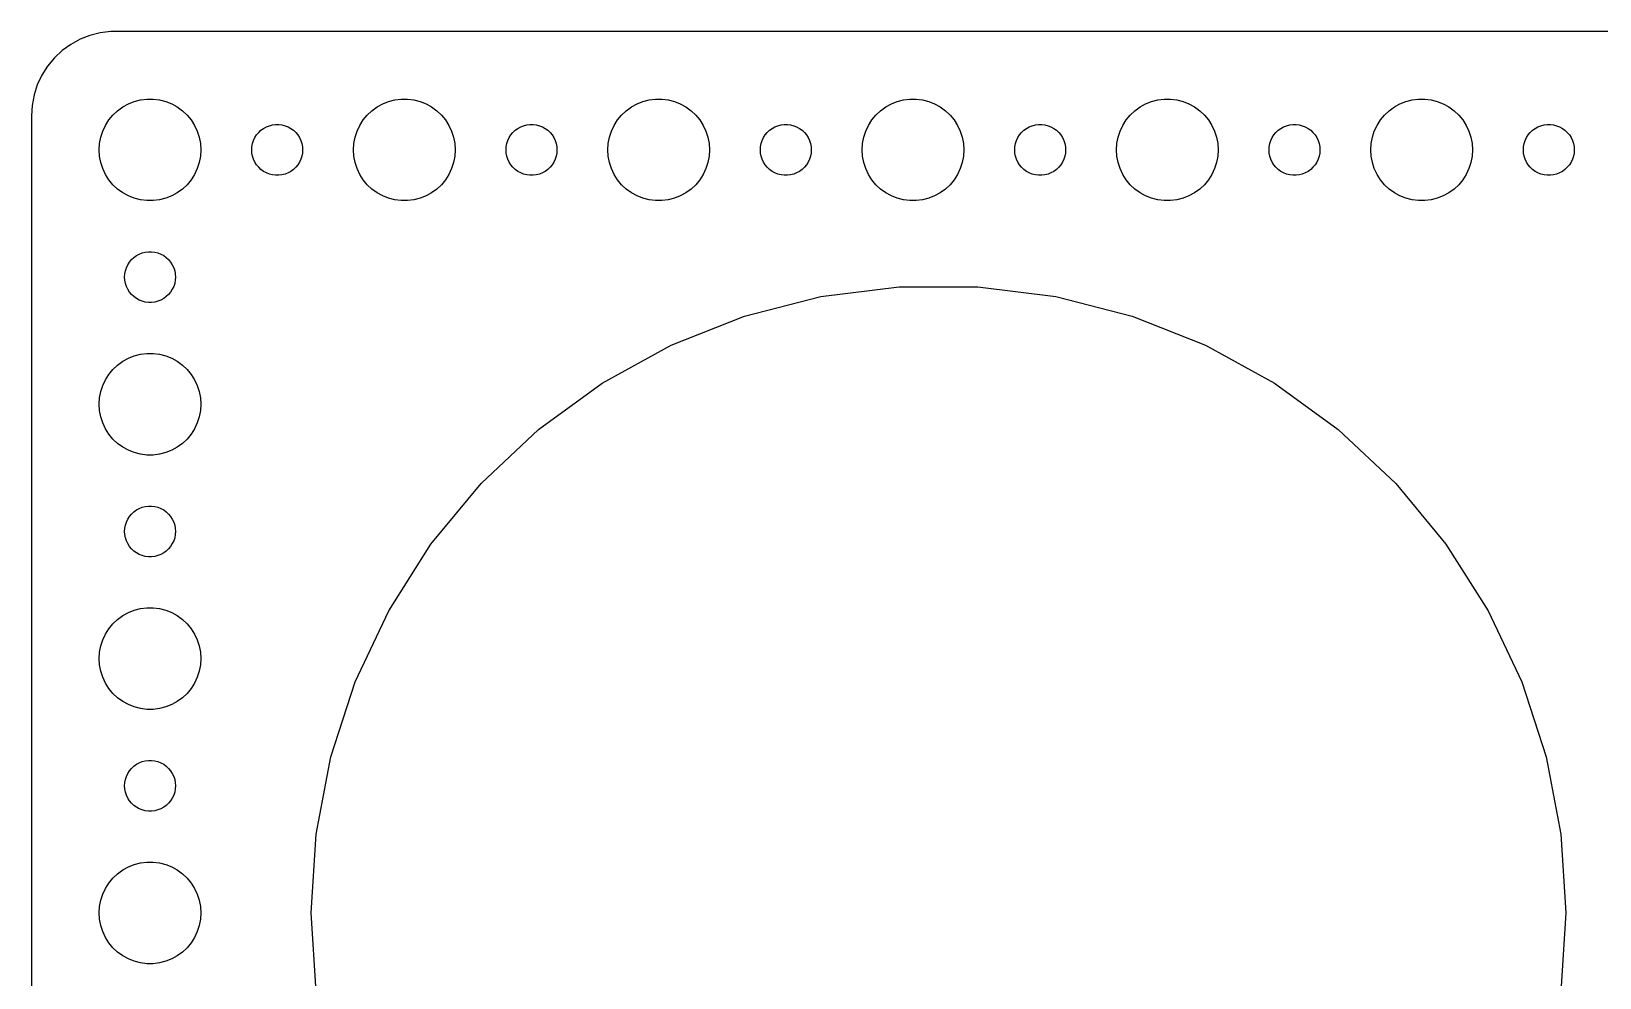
# Model space of a CAD drawing. Header units: metres. Extents: x -172 to 172, y -52 to 52.
# Drawn here: x -172 to -79.5, y -3.8 to 52 of the extents above; entities that cross this region are included whole.
import ezdxf

# ---------------------------------------------------------------- set-up
doc = ezdxf.new("R2010")
doc.units = ezdxf.units.M

msp = doc.modelspace()

# ---------------------------------------------------------------- linework, layer by layer
for p, q in [((-167.937, 51.9114), (-168.545, 51.7553)), ((-167.314, 51.9901), (-167.937, 51.9114)), ((167.314, 51.9901), (-167.314, 51.9901)), ((-169.679, 51.2216), (-170.187, 50.8526)), ((-169.129, 51.5241), (-169.679, 51.2216)), ((-168.545, 51.7553), (-169.129, 51.5241)), ((-170.645, 50.4227), (-171.045, 49.9389)), ((-170.187, 50.8526), (-170.645, 50.4227)), ((-171.382, 49.4088), (-171.649, 48.8406)), ((-171.045, 49.9389), (-171.382, 49.4088)), ((-171.843, 48.2434), (-171.961, 47.6267)), ((-171.649, 48.8406), (-171.843, 48.2434)), ((-171.961, 47.6267), (-172, 47)), ((-167.187, 47.0536), (-166.912, 47.3115)), ((-166.912, 47.3115), (-166.607, 47.533)), ((-166.607, 47.533), (-166.277, 47.7145)), ((-166.277, 47.7145), (-165.927, 47.8532)), ((-165.927, 47.8532), (-165.562, 47.9469)), ((-165.562, 47.9469), (-165.188, 47.9941)), ((-165.188, 47.9941), (-164.812, 47.9941)), ((-164.812, 47.9941), (-164.438, 47.9469)), ((-164.438, 47.9469), (-164.073, 47.8532)), ((-164.073, 47.8532), (-163.723, 47.7145)), ((-163.723, 47.7145), (-163.393, 47.533)), ((-163.393, 47.533), (-163.088, 47.3115)), ((-163.088, 47.3115), (-162.813, 47.0536)), ((-152.187, 47.0536), (-151.912, 47.3115)), ((-151.912, 47.3115), (-151.607, 47.533)), ((-151.607, 47.533), (-151.277, 47.7145)), ((-151.277, 47.7145), (-150.927, 47.8532)), ((-150.927, 47.8532), (-150.562, 47.9469)), ((-150.562, 47.9469), (-150.188, 47.9941)), ((-150.188, 47.9941), (-149.812, 47.9941)), ((-149.812, 47.9941), (-149.438, 47.9469)), ((-149.438, 47.9469), (-149.073, 47.8532)), ((-149.073, 47.8532), (-148.723, 47.7145)), ((-148.723, 47.7145), (-148.393, 47.533)), ((-148.393, 47.533), (-148.088, 47.3115)), ((-148.088, 47.3115), (-147.813, 47.0536)), ((-137.187, 47.0536), (-136.912, 47.3115)), ((-136.912, 47.3115), (-136.607, 47.533)), ((-136.607, 47.533), (-136.277, 47.7145)), ((-136.277, 47.7145), (-135.927, 47.8532)), ((-135.927, 47.8532), (-135.562, 47.9469)), ((-135.562, 47.9469), (-135.188, 47.9941)), ((-135.188, 47.9941), (-134.812, 47.9941)), ((-134.812, 47.9941), (-134.438, 47.9469)), ((-134.438, 47.9469), (-134.073, 47.8532)), ((-134.073, 47.8532), (-133.723, 47.7145)), ((-133.723, 47.7145), (-133.393, 47.533)), ((-133.393, 47.533), (-133.088, 47.3115)), ((-133.088, 47.3115), (-132.813, 47.0536)), ((-122.187, 47.0536), (-121.912, 47.3115)), ((-121.912, 47.3115), (-121.607, 47.533)), ((-121.607, 47.533), (-121.277, 47.7145)), ((-121.277, 47.7145), (-120.927, 47.8532)), ((-120.927, 47.8532), (-120.562, 47.9469)), ((-120.562, 47.9469), (-120.188, 47.9941)), ((-120.188, 47.9941), (-119.812, 47.9941)), ((-119.812, 47.9941), (-119.438, 47.9469)), ((-119.438, 47.9469), (-119.073, 47.8532)), ((-119.073, 47.8532), (-118.723, 47.7145)), ((-118.723, 47.7145), (-118.393, 47.533)), ((-118.393, 47.533), (-118.088, 47.3115)), ((-118.088, 47.3115), (-117.813, 47.0536)), ((-107.187, 47.0536), (-106.912, 47.3115)), ((-106.912, 47.3115), (-106.607, 47.533)), ((-106.607, 47.533), (-106.277, 47.7145)), ((-106.277, 47.7145), (-105.927, 47.8532)), ((-105.927, 47.8532), (-105.562, 47.9469)), ((-105.562, 47.9469), (-105.188, 47.9941)), ((-105.188, 47.9941), (-104.812, 47.9941)), ((-104.812, 47.9941), (-104.438, 47.9469)), ((-104.438, 47.9469), (-104.073, 47.8532)), ((-104.073, 47.8532), (-103.723, 47.7145)), ((-103.723, 47.7145), (-103.393, 47.533)), ((-103.393, 47.533), (-103.088, 47.3115)), ((-103.088, 47.3115), (-102.813, 47.0536)), ((-92.1869, 47.0536), (-91.9123, 47.3115)), ((-91.9123, 47.3115), (-91.6075, 47.533)), ((-91.6075, 47.533), (-91.2773, 47.7145)), ((-91.2773, 47.7145), (-90.927, 47.8532)), ((-90.927, 47.8532), (-90.5621, 47.9469)), ((-90.5621, 47.9469), (-90.1884, 47.9941)), ((-90.1884, 47.9941), (-89.8116, 47.9941)), ((-89.8116, 47.9941), (-89.4379, 47.9469)), ((-89.4379, 47.9469), (-89.073, 47.8532)), ((-89.073, 47.8532), (-88.7227, 47.7145)), ((-88.7227, 47.7145), (-88.3925, 47.533)), ((-88.3925, 47.533), (-88.0877, 47.3115)), ((-88.0877, 47.3115), (-87.8131, 47.0536)), ((-172, 47), (-172, -47)), ((-167.789, 46.1044), (-167.629, 46.4453)), ((-167.629, 46.4453), (-167.427, 46.7634)), ((-167.427, 46.7634), (-167.187, 47.0536)), ((-162.813, 47.0536), (-162.573, 46.7634)), ((-162.573, 46.7634), (-162.371, 46.4453)), ((-162.371, 46.4453), (-162.211, 46.1044)), ((-158.456, 46.1558), (-158.304, 46.2665)), ((-158.304, 46.2665), (-158.139, 46.3572)), ((-158.139, 46.3572), (-157.964, 46.4266)), ((-157.964, 46.4266), (-157.781, 46.4734)), ((-157.781, 46.4734), (-157.594, 46.497)), ((-157.594, 46.497), (-157.406, 46.497)), ((-157.406, 46.497), (-157.219, 46.4734)), ((-157.219, 46.4734), (-157.036, 46.4266)), ((-157.036, 46.4266), (-156.861, 46.3572)), ((-156.861, 46.3572), (-156.696, 46.2665)), ((-156.696, 46.2665), (-156.544, 46.1558)), ((-152.789, 46.1044), (-152.629, 46.4453)), ((-152.629, 46.4453), (-152.427, 46.7634)), ((-152.427, 46.7634), (-152.187, 47.0536)), ((-147.813, 47.0536), (-147.573, 46.7634)), ((-147.573, 46.7634), (-147.371, 46.4453)), ((-147.371, 46.4453), (-147.211, 46.1044)), ((-143.456, 46.1558), (-143.304, 46.2665)), ((-143.304, 46.2665), (-143.139, 46.3572)), ((-143.139, 46.3572), (-142.964, 46.4266)), ((-142.964, 46.4266), (-142.781, 46.4734)), ((-142.781, 46.4734), (-142.594, 46.497)), ((-142.594, 46.497), (-142.406, 46.497)), ((-142.406, 46.497), (-142.219, 46.4734)), ((-142.219, 46.4734), (-142.036, 46.4266)), ((-142.036, 46.4266), (-141.861, 46.3572)), ((-141.861, 46.3572), (-141.696, 46.2665)), ((-141.696, 46.2665), (-141.544, 46.1558)), ((-137.789, 46.1044), (-137.629, 46.4453)), ((-137.629, 46.4453), (-137.427, 46.7634)), ((-137.427, 46.7634), (-137.187, 47.0536)), ((-132.813, 47.0536), (-132.573, 46.7634)), ((-132.573, 46.7634), (-132.371, 46.4453)), ((-132.371, 46.4453), (-132.211, 46.1044)), ((-128.456, 46.1558), (-128.304, 46.2665)), ((-128.304, 46.2665), (-128.139, 46.3572)), ((-128.139, 46.3572), (-127.964, 46.4266)), ((-127.964, 46.4266), (-127.781, 46.4734)), ((-127.781, 46.4734), (-127.594, 46.497)), ((-127.594, 46.497), (-127.406, 46.497)), ((-127.406, 46.497), (-127.219, 46.4734)), ((-127.219, 46.4734), (-127.036, 46.4266)), ((-127.036, 46.4266), (-126.861, 46.3572)), ((-126.861, 46.3572), (-126.696, 46.2665)), ((-126.696, 46.2665), (-126.544, 46.1558)), ((-122.789, 46.1044), (-122.629, 46.4453)), ((-122.629, 46.4453), (-122.427, 46.7634)), ((-122.427, 46.7634), (-122.187, 47.0536)), ((-117.813, 47.0536), (-117.573, 46.7634)), ((-117.573, 46.7634), (-117.371, 46.4453)), ((-117.371, 46.4453), (-117.211, 46.1044)), ((-113.456, 46.1558), (-113.304, 46.2665)), ((-113.304, 46.2665), (-113.139, 46.3572)), ((-113.139, 46.3572), (-112.964, 46.4266)), ((-112.964, 46.4266), (-112.781, 46.4734)), ((-112.781, 46.4734), (-112.594, 46.497)), ((-112.594, 46.497), (-112.406, 46.497)), ((-112.406, 46.497), (-112.219, 46.4734)), ((-112.219, 46.4734), (-112.036, 46.4266)), ((-112.036, 46.4266), (-111.861, 46.3572)), ((-111.861, 46.3572), (-111.696, 46.2665)), ((-111.696, 46.2665), (-111.544, 46.1558)), ((-107.789, 46.1044), (-107.629, 46.4453)), ((-107.629, 46.4453), (-107.427, 46.7634)), ((-107.427, 46.7634), (-107.187, 47.0536)), ((-102.813, 47.0536), (-102.573, 46.7634)), ((-102.573, 46.7634), (-102.371, 46.4453)), ((-102.371, 46.4453), (-102.211, 46.1044)), ((-98.4561, 46.1558), (-98.3037, 46.2665)), ((-98.3037, 46.2665), (-98.1387, 46.3572)), ((-98.1387, 46.3572), (-97.9635, 46.4266)), ((-97.9635, 46.4266), (-97.7811, 46.4734)), ((-97.7811, 46.4734), (-97.5942, 46.497)), ((-97.5942, 46.497), (-97.4058, 46.497)), ((-97.4058, 46.497), (-97.2189, 46.4734)), ((-97.2189, 46.4734), (-97.0365, 46.4266)), ((-97.0365, 46.4266), (-96.8613, 46.3572)), ((-96.8613, 46.3572), (-96.6963, 46.2665)), ((-96.6963, 46.2665), (-96.5439, 46.1558)), ((-92.7893, 46.1044), (-92.6289, 46.4453)), ((-92.6289, 46.4453), (-92.427, 46.7634)), ((-92.427, 46.7634), (-92.1869, 47.0536)), ((-87.8131, 47.0536), (-87.573, 46.7634)), ((-87.573, 46.7634), (-87.3711, 46.4453)), ((-87.3711, 46.4453), (-87.2107, 46.1044)), ((-83.4561, 46.1558), (-83.3037, 46.2665)), ((-83.3037, 46.2665), (-83.1387, 46.3572)), ((-83.1387, 46.3572), (-82.9635, 46.4266)), ((-82.9635, 46.4266), (-82.7811, 46.4734)), ((-82.7811, 46.4734), (-82.5942, 46.497)), ((-82.5942, 46.497), (-82.4058, 46.497)), ((-82.4058, 46.497), (-82.2189, 46.4734)), ((-82.2189, 46.4734), (-82.0365, 46.4266)), ((-82.0365, 46.4266), (-81.8613, 46.3572)), ((-81.8613, 46.3572), (-81.6963, 46.2665)), ((-81.6963, 46.2665), (-81.5439, 46.1558)), ((-168, 45), (-167.976, 45.376)), ((-167.976, 45.376), (-167.906, 45.7461)), ((-167.906, 45.7461), (-167.789, 46.1044)), ((-162.211, 46.1044), (-162.094, 45.7461)), ((-162.094, 45.7461), (-162.024, 45.376)), ((-162.024, 45.376), (-162, 45)), ((-158.988, 45.188), (-158.953, 45.373)), ((-158.953, 45.373), (-158.895, 45.5522)), ((-158.895, 45.5522), (-158.814, 45.7226)), ((-158.814, 45.7226), (-158.714, 45.8817)), ((-158.714, 45.8817), (-158.593, 46.0268)), ((-158.593, 46.0268), (-158.456, 46.1558)), ((-156.544, 46.1558), (-156.407, 46.0268)), ((-156.407, 46.0268), (-156.286, 45.8817)), ((-156.286, 45.8817), (-156.186, 45.7226)), ((-156.186, 45.7226), (-156.105, 45.5522)), ((-156.105, 45.5522), (-156.047, 45.373)), ((-156.047, 45.373), (-156.012, 45.188)), ((-153, 45), (-152.976, 45.376)), ((-152.976, 45.376), (-152.906, 45.7461)), ((-152.906, 45.7461), (-152.789, 46.1044)), ((-147.211, 46.1044), (-147.094, 45.7461)), ((-147.094, 45.7461), (-147.024, 45.376)), ((-147.024, 45.376), (-147, 45)), ((-143.988, 45.188), (-143.953, 45.373)), ((-143.953, 45.373), (-143.895, 45.5522)), ((-143.895, 45.5522), (-143.814, 45.7226)), ((-143.814, 45.7226), (-143.714, 45.8817)), ((-143.714, 45.8817), (-143.593, 46.0268)), ((-143.593, 46.0268), (-143.456, 46.1558)), ((-141.544, 46.1558), (-141.407, 46.0268)), ((-141.407, 46.0268), (-141.286, 45.8817)), ((-141.286, 45.8817), (-141.186, 45.7226)), ((-141.186, 45.7226), (-141.105, 45.5522)), ((-141.105, 45.5522), (-141.047, 45.373)), ((-141.047, 45.373), (-141.012, 45.188)), ((-138, 45), (-137.976, 45.376)), ((-137.976, 45.376), (-137.906, 45.7461)), ((-137.906, 45.7461), (-137.789, 46.1044)), ((-132.211, 46.1044), (-132.094, 45.7461)), ((-132.094, 45.7461), (-132.024, 45.376)), ((-132.024, 45.376), (-132, 45)), ((-128.988, 45.188), (-128.953, 45.373)), ((-128.953, 45.373), (-128.895, 45.5522)), ((-128.895, 45.5522), (-128.814, 45.7226)), ((-128.814, 45.7226), (-128.714, 45.8817)), ((-128.714, 45.8817), (-128.593, 46.0268)), ((-128.593, 46.0268), (-128.456, 46.1558)), ((-126.544, 46.1558), (-126.407, 46.0268)), ((-126.407, 46.0268), (-126.286, 45.8817)), ((-126.286, 45.8817), (-126.186, 45.7226)), ((-126.186, 45.7226), (-126.105, 45.5522)), ((-126.105, 45.5522), (-126.047, 45.373)), ((-126.047, 45.373), (-126.012, 45.188)), ((-123, 45), (-122.976, 45.376)), ((-122.976, 45.376), (-122.906, 45.7461)), ((-122.906, 45.7461), (-122.789, 46.1044)), ((-117.211, 46.1044), (-117.094, 45.7461)), ((-117.094, 45.7461), (-117.024, 45.376)), ((-117.024, 45.376), (-117, 45)), ((-113.988, 45.188), (-113.953, 45.373)), ((-113.953, 45.373), (-113.895, 45.5522)), ((-113.895, 45.5522), (-113.814, 45.7226)), ((-113.814, 45.7226), (-113.714, 45.8817)), ((-113.714, 45.8817), (-113.593, 46.0268)), ((-113.593, 46.0268), (-113.456, 46.1558)), ((-111.544, 46.1558), (-111.407, 46.0268)), ((-111.407, 46.0268), (-111.286, 45.8817)), ((-111.286, 45.8817), (-111.186, 45.7226)), ((-111.186, 45.7226), (-111.105, 45.5522)), ((-111.105, 45.5522), (-111.047, 45.373)), ((-111.047, 45.373), (-111.012, 45.188)), ((-108, 45), (-107.976, 45.376)), ((-107.976, 45.376), (-107.906, 45.7461)), ((-107.906, 45.7461), (-107.789, 46.1044)), ((-102.211, 46.1044), (-102.094, 45.7461)), ((-102.094, 45.7461), (-102.024, 45.376)), ((-102.024, 45.376), (-102, 45)), ((-98.9882, 45.188), (-98.9529, 45.373)), ((-98.9529, 45.373), (-98.8947, 45.5522)), ((-98.8947, 45.5522), (-98.8145, 45.7226)), ((-98.8145, 45.7226), (-98.7135, 45.8817)), ((-98.7135, 45.8817), (-98.5934, 46.0268)), ((-98.5934, 46.0268), (-98.4561, 46.1558)), ((-96.5439, 46.1558), (-96.4065, 46.0268)), ((-96.4065, 46.0268), (-96.2865, 45.8817)), ((-96.2865, 45.8817), (-96.1855, 45.7226)), ((-96.1855, 45.7226), (-96.1053, 45.5522)), ((-96.1053, 45.5522), (-96.0471, 45.373)), ((-96.0471, 45.373), (-96.0118, 45.188)), ((-93, 45), (-92.9763, 45.376)), ((-92.9763, 45.376), (-92.9057, 45.7461)), ((-92.9057, 45.7461), (-92.7893, 46.1044)), ((-87.2107, 46.1044), (-87.0943, 45.7461)), ((-87.0943, 45.7461), (-87.0237, 45.376)), ((-87.0237, 45.376), (-87, 45)), ((-83.9882, 45.188), (-83.9529, 45.373)), ((-83.9529, 45.373), (-83.8947, 45.5522)), ((-83.8947, 45.5522), (-83.8145, 45.7226)), ((-83.8145, 45.7226), (-83.7135, 45.8817)), ((-83.7135, 45.8817), (-83.5934, 46.0268)), ((-83.5934, 46.0268), (-83.4561, 46.1558)), ((-81.5439, 46.1558), (-81.4065, 46.0268)), ((-81.4065, 46.0268), (-81.2865, 45.8817)), ((-81.2865, 45.8817), (-81.1855, 45.7226)), ((-81.1855, 45.7226), (-81.1053, 45.5522)), ((-81.1053, 45.5522), (-81.0471, 45.373)), ((-81.0471, 45.373), (-81.0118, 45.188)), ((-167.976, 44.624), (-168, 45)), ((-167.906, 44.2539), (-167.976, 44.624)), ((-162.024, 44.624), (-162.094, 44.2539)), ((-162, 45), (-162.024, 44.624)), ((-159, 45), (-158.988, 45.188)), ((-158.988, 44.812), (-159, 45)), ((-158.953, 44.627), (-158.988, 44.812)), ((-158.895, 44.4478), (-158.953, 44.627)), ((-158.814, 44.2774), (-158.895, 44.4478)), ((-156.105, 44.4478), (-156.186, 44.2774)), ((-156.047, 44.627), (-156.105, 44.4478)), ((-156.012, 44.812), (-156.047, 44.627)), ((-156.012, 45.188), (-156, 45)), ((-156, 45), (-156.012, 44.812)), ((-152.976, 44.624), (-153, 45)), ((-152.906, 44.2539), (-152.976, 44.624)), ((-147.024, 44.624), (-147.094, 44.2539)), ((-147, 45), (-147.024, 44.624)), ((-144, 45), (-143.988, 45.188)), ((-143.988, 44.812), (-144, 45)), ((-143.953, 44.627), (-143.988, 44.812)), ((-143.895, 44.4478), (-143.953, 44.627)), ((-143.814, 44.2774), (-143.895, 44.4478)), ((-141.105, 44.4478), (-141.186, 44.2774)), ((-141.047, 44.627), (-141.105, 44.4478)), ((-141.012, 44.812), (-141.047, 44.627)), ((-141.012, 45.188), (-141, 45)), ((-141, 45), (-141.012, 44.812)), ((-137.976, 44.624), (-138, 45)), ((-137.906, 44.2539), (-137.976, 44.624)), ((-132.024, 44.624), (-132.094, 44.2539)), ((-132, 45), (-132.024, 44.624)), ((-129, 45), (-128.988, 45.188)), ((-128.988, 44.812), (-129, 45)), ((-128.953, 44.627), (-128.988, 44.812)), ((-128.895, 44.4478), (-128.953, 44.627)), ((-128.814, 44.2774), (-128.895, 44.4478)), ((-126.105, 44.4478), (-126.186, 44.2774)), ((-126.047, 44.627), (-126.105, 44.4478)), ((-126.012, 44.812), (-126.047, 44.627)), ((-126.012, 45.188), (-126, 45)), ((-126, 45), (-126.012, 44.812)), ((-122.976, 44.624), (-123, 45)), ((-122.906, 44.2539), (-122.976, 44.624)), ((-117.024, 44.624), (-117.094, 44.2539)), ((-117, 45), (-117.024, 44.624)), ((-114, 45), (-113.988, 45.188)), ((-113.988, 44.812), (-114, 45)), ((-113.953, 44.627), (-113.988, 44.812)), ((-113.895, 44.4478), (-113.953, 44.627)), ((-113.814, 44.2774), (-113.895, 44.4478)), ((-111.105, 44.4478), (-111.186, 44.2774)), ((-111.047, 44.627), (-111.105, 44.4478)), ((-111.012, 44.812), (-111.047, 44.627)), ((-111.012, 45.188), (-111, 45)), ((-111, 45), (-111.012, 44.812)), ((-107.976, 44.624), (-108, 45)), ((-107.906, 44.2539), (-107.976, 44.624)), ((-102.024, 44.624), (-102.094, 44.2539)), ((-102, 45), (-102.024, 44.624)), ((-99, 45), (-98.9882, 45.188)), ((-98.9882, 44.812), (-99, 45)), ((-98.9529, 44.627), (-98.9882, 44.812)), ((-98.8947, 44.4478), (-98.9529, 44.627)), ((-98.8145, 44.2774), (-98.8947, 44.4478)), ((-96.1053, 44.4478), (-96.1855, 44.2774)), ((-96.0471, 44.627), (-96.1053, 44.4478)), ((-96.0118, 44.812), (-96.0471, 44.627)), ((-96.0118, 45.188), (-96, 45)), ((-96, 45), (-96.0118, 44.812)), ((-92.9763, 44.624), (-93, 45)), ((-92.9057, 44.2539), (-92.9763, 44.624)), ((-87.0237, 44.624), (-87.0943, 44.2539)), ((-87, 45), (-87.0237, 44.624)), ((-84, 45), (-83.9882, 45.188)), ((-83.9882, 44.812), (-84, 45)), ((-83.9529, 44.627), (-83.9882, 44.812)), ((-83.8947, 44.4478), (-83.9529, 44.627)), ((-83.8145, 44.2774), (-83.8947, 44.4478)), ((-81.1053, 44.4478), (-81.1855, 44.2774)), ((-81.0471, 44.627), (-81.1053, 44.4478)), ((-81.0118, 44.812), (-81.0471, 44.627)), ((-81.0118, 45.188), (-81, 45)), ((-81, 45), (-81.0118, 44.812)), ((-167.789, 43.8956), (-167.906, 44.2539)), ((-167.629, 43.5547), (-167.789, 43.8956)), ((-167.427, 43.2366), (-167.629, 43.5547)), ((-162.371, 43.5547), (-162.573, 43.2366)), ((-162.211, 43.8956), (-162.371, 43.5547)), ((-162.094, 44.2539), (-162.211, 43.8956)), ((-158.714, 44.1183), (-158.814, 44.2774)), ((-158.593, 43.9732), (-158.714, 44.1183)), ((-158.456, 43.8442), (-158.593, 43.9732)), ((-158.304, 43.7335), (-158.456, 43.8442)), ((-158.139, 43.6428), (-158.304, 43.7335)), ((-157.964, 43.5734), (-158.139, 43.6428)), ((-157.781, 43.5266), (-157.964, 43.5734)), ((-157.594, 43.503), (-157.781, 43.5266)), ((-157.406, 43.503), (-157.594, 43.503)), ((-157.219, 43.5266), (-157.406, 43.503)), ((-157.036, 43.5734), (-157.219, 43.5266)), ((-156.861, 43.6428), (-157.036, 43.5734)), ((-156.696, 43.7335), (-156.861, 43.6428)), ((-156.544, 43.8442), (-156.696, 43.7335)), ((-156.407, 43.9732), (-156.544, 43.8442)), ((-156.286, 44.1183), (-156.407, 43.9732)), ((-156.186, 44.2774), (-156.286, 44.1183)), ((-152.789, 43.8956), (-152.906, 44.2539)), ((-152.629, 43.5547), (-152.789, 43.8956)), ((-152.427, 43.2366), (-152.629, 43.5547)), ((-147.371, 43.5547), (-147.573, 43.2366)), ((-147.211, 43.8956), (-147.371, 43.5547)), ((-147.094, 44.2539), (-147.211, 43.8956)), ((-143.714, 44.1183), (-143.814, 44.2774)), ((-143.593, 43.9732), (-143.714, 44.1183)), ((-143.456, 43.8442), (-143.593, 43.9732)), ((-143.304, 43.7335), (-143.456, 43.8442)), ((-143.139, 43.6428), (-143.304, 43.7335)), ((-142.964, 43.5734), (-143.139, 43.6428)), ((-142.781, 43.5266), (-142.964, 43.5734)), ((-142.594, 43.503), (-142.781, 43.5266)), ((-142.406, 43.503), (-142.594, 43.503)), ((-142.219, 43.5266), (-142.406, 43.503)), ((-142.036, 43.5734), (-142.219, 43.5266)), ((-141.861, 43.6428), (-142.036, 43.5734)), ((-141.696, 43.7335), (-141.861, 43.6428)), ((-141.544, 43.8442), (-141.696, 43.7335)), ((-141.407, 43.9732), (-141.544, 43.8442)), ((-141.286, 44.1183), (-141.407, 43.9732)), ((-141.186, 44.2774), (-141.286, 44.1183)), ((-137.789, 43.8956), (-137.906, 44.2539)), ((-137.629, 43.5547), (-137.789, 43.8956)), ((-137.427, 43.2366), (-137.629, 43.5547)), ((-132.371, 43.5547), (-132.573, 43.2366)), ((-132.211, 43.8956), (-132.371, 43.5547)), ((-132.094, 44.2539), (-132.211, 43.8956)), ((-128.714, 44.1183), (-128.814, 44.2774)), ((-128.593, 43.9732), (-128.714, 44.1183)), ((-128.456, 43.8442), (-128.593, 43.9732)), ((-128.304, 43.7335), (-128.456, 43.8442)), ((-128.139, 43.6428), (-128.304, 43.7335)), ((-127.964, 43.5734), (-128.139, 43.6428)), ((-127.781, 43.5266), (-127.964, 43.5734)), ((-127.594, 43.503), (-127.781, 43.5266)), ((-127.406, 43.503), (-127.594, 43.503)), ((-127.219, 43.5266), (-127.406, 43.503)), ((-127.036, 43.5734), (-127.219, 43.5266)), ((-126.861, 43.6428), (-127.036, 43.5734)), ((-126.696, 43.7335), (-126.861, 43.6428)), ((-126.544, 43.8442), (-126.696, 43.7335)), ((-126.407, 43.9732), (-126.544, 43.8442)), ((-126.286, 44.1183), (-126.407, 43.9732)), ((-126.186, 44.2774), (-126.286, 44.1183)), ((-122.789, 43.8956), (-122.906, 44.2539)), ((-122.629, 43.5547), (-122.789, 43.8956)), ((-122.427, 43.2366), (-122.629, 43.5547)), ((-117.371, 43.5547), (-117.573, 43.2366)), ((-117.211, 43.8956), (-117.371, 43.5547)), ((-117.094, 44.2539), (-117.211, 43.8956)), ((-113.714, 44.1183), (-113.814, 44.2774)), ((-113.593, 43.9732), (-113.714, 44.1183)), ((-113.456, 43.8442), (-113.593, 43.9732)), ((-113.304, 43.7335), (-113.456, 43.8442)), ((-113.139, 43.6428), (-113.304, 43.7335)), ((-112.964, 43.5734), (-113.139, 43.6428)), ((-112.781, 43.5266), (-112.964, 43.5734)), ((-112.594, 43.503), (-112.781, 43.5266)), ((-112.406, 43.503), (-112.594, 43.503)), ((-112.219, 43.5266), (-112.406, 43.503)), ((-112.036, 43.5734), (-112.219, 43.5266)), ((-111.861, 43.6428), (-112.036, 43.5734)), ((-111.696, 43.7335), (-111.861, 43.6428)), ((-111.544, 43.8442), (-111.696, 43.7335)), ((-111.407, 43.9732), (-111.544, 43.8442)), ((-111.286, 44.1183), (-111.407, 43.9732)), ((-111.186, 44.2774), (-111.286, 44.1183)), ((-107.789, 43.8956), (-107.906, 44.2539)), ((-107.629, 43.5547), (-107.789, 43.8956)), ((-107.427, 43.2366), (-107.629, 43.5547)), ((-102.371, 43.5547), (-102.573, 43.2366)), ((-102.211, 43.8956), (-102.371, 43.5547)), ((-102.094, 44.2539), (-102.211, 43.8956)), ((-98.7135, 44.1183), (-98.8145, 44.2774)), ((-98.5934, 43.9732), (-98.7135, 44.1183)), ((-98.4561, 43.8442), (-98.5934, 43.9732)), ((-98.3037, 43.7335), (-98.4561, 43.8442)), ((-98.1387, 43.6428), (-98.3037, 43.7335)), ((-97.9635, 43.5734), (-98.1387, 43.6428)), ((-97.7811, 43.5266), (-97.9635, 43.5734)), ((-97.5942, 43.503), (-97.7811, 43.5266)), ((-97.4058, 43.503), (-97.5942, 43.503)), ((-97.2189, 43.5266), (-97.4058, 43.503)), ((-97.0365, 43.5734), (-97.2189, 43.5266)), ((-96.8613, 43.6428), (-97.0365, 43.5734)), ((-96.6963, 43.7335), (-96.8613, 43.6428)), ((-96.5439, 43.8442), (-96.6963, 43.7335)), ((-96.4065, 43.9732), (-96.5439, 43.8442)), ((-96.2865, 44.1183), (-96.4065, 43.9732)), ((-96.1855, 44.2774), (-96.2865, 44.1183)), ((-92.7893, 43.8956), (-92.9057, 44.2539)), ((-92.6289, 43.5547), (-92.7893, 43.8956)), ((-92.427, 43.2366), (-92.6289, 43.5547)), ((-87.3711, 43.5547), (-87.573, 43.2366)), ((-87.2107, 43.8956), (-87.3711, 43.5547)), ((-87.0943, 44.2539), (-87.2107, 43.8956)), ((-83.7135, 44.1183), (-83.8145, 44.2774)), ((-83.5934, 43.9732), (-83.7135, 44.1183)), ((-83.4561, 43.8442), (-83.5934, 43.9732)), ((-83.3037, 43.7335), (-83.4561, 43.8442)), ((-83.1387, 43.6428), (-83.3037, 43.7335)), ((-82.9635, 43.5734), (-83.1387, 43.6428)), ((-82.7811, 43.5266), (-82.9635, 43.5734)), ((-82.5942, 43.503), (-82.7811, 43.5266)), ((-82.4058, 43.503), (-82.5942, 43.503)), ((-82.2189, 43.5266), (-82.4058, 43.503)), ((-82.0365, 43.5734), (-82.2189, 43.5266)), ((-81.8613, 43.6428), (-82.0365, 43.5734)), ((-81.6963, 43.7335), (-81.8613, 43.6428)), ((-81.5439, 43.8442), (-81.6963, 43.7335)), ((-81.4065, 43.9732), (-81.5439, 43.8442)), ((-81.2865, 44.1183), (-81.4065, 43.9732)), ((-81.1855, 44.2774), (-81.2865, 44.1183)), ((-167.187, 42.9464), (-167.427, 43.2366)), ((-166.912, 42.6885), (-167.187, 42.9464)), ((-166.607, 42.467), (-166.912, 42.6885)), ((-163.088, 42.6885), (-163.393, 42.467)), ((-162.813, 42.9464), (-163.088, 42.6885)), ((-162.573, 43.2366), (-162.813, 42.9464)), ((-152.187, 42.9464), (-152.427, 43.2366)), ((-151.912, 42.6885), (-152.187, 42.9464)), ((-151.607, 42.467), (-151.912, 42.6885)), ((-148.088, 42.6885), (-148.393, 42.467)), ((-147.813, 42.9464), (-148.088, 42.6885)), ((-147.573, 43.2366), (-147.813, 42.9464)), ((-137.187, 42.9464), (-137.427, 43.2366)), ((-136.912, 42.6885), (-137.187, 42.9464)), ((-136.607, 42.467), (-136.912, 42.6885)), ((-133.088, 42.6885), (-133.393, 42.467)), ((-132.813, 42.9464), (-133.088, 42.6885)), ((-132.573, 43.2366), (-132.813, 42.9464)), ((-122.187, 42.9464), (-122.427, 43.2366)), ((-121.912, 42.6885), (-122.187, 42.9464)), ((-121.607, 42.467), (-121.912, 42.6885)), ((-118.088, 42.6885), (-118.393, 42.467)), ((-117.813, 42.9464), (-118.088, 42.6885)), ((-117.573, 43.2366), (-117.813, 42.9464)), ((-107.187, 42.9464), (-107.427, 43.2366)), ((-106.912, 42.6885), (-107.187, 42.9464)), ((-106.607, 42.467), (-106.912, 42.6885)), ((-103.088, 42.6885), (-103.393, 42.467)), ((-102.813, 42.9464), (-103.088, 42.6885)), ((-102.573, 43.2366), (-102.813, 42.9464)), ((-92.1869, 42.9464), (-92.427, 43.2366)), ((-91.9123, 42.6885), (-92.1869, 42.9464)), ((-91.6075, 42.467), (-91.9123, 42.6885)), ((-88.0877, 42.6885), (-88.3925, 42.467)), ((-87.8131, 42.9464), (-88.0877, 42.6885)), ((-87.573, 43.2366), (-87.8131, 42.9464)), ((-166.277, 42.2855), (-166.607, 42.467)), ((-165.927, 42.1468), (-166.277, 42.2855)), ((-165.562, 42.0531), (-165.927, 42.1468)), ((-165.188, 42.0059), (-165.562, 42.0531)), ((-164.812, 42.0059), (-165.188, 42.0059)), ((-164.438, 42.0531), (-164.812, 42.0059)), ((-164.073, 42.1468), (-164.438, 42.0531)), ((-163.723, 42.2855), (-164.073, 42.1468)), ((-163.393, 42.467), (-163.723, 42.2855)), ((-151.277, 42.2855), (-151.607, 42.467)), ((-150.927, 42.1468), (-151.277, 42.2855)), ((-150.562, 42.0531), (-150.927, 42.1468)), ((-150.188, 42.0059), (-150.562, 42.0531)), ((-149.812, 42.0059), (-150.188, 42.0059)), ((-149.438, 42.0531), (-149.812, 42.0059)), ((-149.073, 42.1468), (-149.438, 42.0531)), ((-148.723, 42.2855), (-149.073, 42.1468)), ((-148.393, 42.467), (-148.723, 42.2855)), ((-136.277, 42.2855), (-136.607, 42.467)), ((-135.927, 42.1468), (-136.277, 42.2855)), ((-135.562, 42.0531), (-135.927, 42.1468)), ((-135.188, 42.0059), (-135.562, 42.0531)), ((-134.812, 42.0059), (-135.188, 42.0059)), ((-134.438, 42.0531), (-134.812, 42.0059)), ((-134.073, 42.1468), (-134.438, 42.0531)), ((-133.723, 42.2855), (-134.073, 42.1468)), ((-133.393, 42.467), (-133.723, 42.2855)), ((-121.277, 42.2855), (-121.607, 42.467)), ((-120.927, 42.1468), (-121.277, 42.2855)), ((-120.562, 42.0531), (-120.927, 42.1468)), ((-120.188, 42.0059), (-120.562, 42.0531)), ((-119.812, 42.0059), (-120.188, 42.0059)), ((-119.438, 42.0531), (-119.812, 42.0059)), ((-119.073, 42.1468), (-119.438, 42.0531)), ((-118.723, 42.2855), (-119.073, 42.1468)), ((-118.393, 42.467), (-118.723, 42.2855)), ((-106.277, 42.2855), (-106.607, 42.467)), ((-105.927, 42.1468), (-106.277, 42.2855)), ((-105.562, 42.0531), (-105.927, 42.1468)), ((-105.188, 42.0059), (-105.562, 42.0531)), ((-104.812, 42.0059), (-105.188, 42.0059)), ((-104.438, 42.0531), (-104.812, 42.0059)), ((-104.073, 42.1468), (-104.438, 42.0531)), ((-103.723, 42.2855), (-104.073, 42.1468)), ((-103.393, 42.467), (-103.723, 42.2855)), ((-91.2773, 42.2855), (-91.6075, 42.467)), ((-90.927, 42.1468), (-91.2773, 42.2855)), ((-90.5621, 42.0531), (-90.927, 42.1468)), ((-90.1884, 42.0059), (-90.5621, 42.0531)), ((-89.8116, 42.0059), (-90.1884, 42.0059)), ((-89.4379, 42.0531), (-89.8116, 42.0059)), ((-89.073, 42.1468), (-89.4379, 42.0531)), ((-88.7227, 42.2855), (-89.073, 42.1468)), ((-88.3925, 42.467), (-88.7227, 42.2855)), ((-165.804, 38.7665), (-165.639, 38.8572)), ((-165.639, 38.8572), (-165.464, 38.9266)), ((-165.464, 38.9266), (-165.281, 38.9734)), ((-165.281, 38.9734), (-165.094, 38.997)), ((-165.094, 38.997), (-164.906, 38.997)), ((-164.906, 38.997), (-164.719, 38.9734)), ((-164.719, 38.9734), (-164.536, 38.9266)), ((-164.536, 38.9266), (-164.361, 38.8572)), ((-164.361, 38.8572), (-164.196, 38.7665)), ((-166.453, 37.873), (-166.395, 38.0522)), ((-166.395, 38.0522), (-166.314, 38.2226)), ((-166.314, 38.2226), (-166.214, 38.3817)), ((-166.214, 38.3817), (-166.093, 38.5268)), ((-166.093, 38.5268), (-165.956, 38.6558)), ((-165.956, 38.6558), (-165.804, 38.7665)), ((-164.196, 38.7665), (-164.044, 38.6558)), ((-164.044, 38.6558), (-163.907, 38.5268)), ((-163.907, 38.5268), (-163.786, 38.3817)), ((-163.786, 38.3817), (-163.686, 38.2226)), ((-163.686, 38.2226), (-163.605, 38.0522)), ((-163.605, 38.0522), (-163.547, 37.873)), ((-166.5, 37.5), (-166.488, 37.688)), ((-166.488, 37.312), (-166.5, 37.5)), ((-166.488, 37.688), (-166.453, 37.873)), ((-166.453, 37.127), (-166.488, 37.312)), ((-166.395, 36.9478), (-166.453, 37.127)), ((-163.547, 37.127), (-163.605, 36.9478)), ((-163.547, 37.873), (-163.512, 37.688)), ((-163.512, 37.312), (-163.547, 37.127)), ((-163.512, 37.688), (-163.5, 37.5)), ((-163.5, 37.5), (-163.512, 37.312)), ((-166.314, 36.7774), (-166.395, 36.9478)), ((-166.214, 36.6183), (-166.314, 36.7774)), ((-166.093, 36.4732), (-166.214, 36.6183)), ((-165.956, 36.3442), (-166.093, 36.4732)), ((-165.804, 36.2335), (-165.956, 36.3442)), ((-165.639, 36.1428), (-165.804, 36.2335)), ((-165.464, 36.0734), (-165.639, 36.1428)), ((-164.361, 36.1428), (-164.536, 36.0734)), ((-164.196, 36.2335), (-164.361, 36.1428)), ((-164.044, 36.3442), (-164.196, 36.2335)), ((-163.907, 36.4732), (-164.044, 36.3442)), ((-163.786, 36.6183), (-163.907, 36.4732)), ((-163.686, 36.7774), (-163.786, 36.6183)), ((-163.605, 36.9478), (-163.686, 36.7774)), ((-129.934, 35.1891), (-125.433, 36.3446)), ((-125.433, 36.3446), (-120.823, 36.927)), ((-120.823, 36.927), (-116.177, 36.927)), ((-116.177, 36.927), (-111.567, 36.3446)), ((-111.567, 36.3446), (-107.066, 35.1891)), ((-165.281, 36.0266), (-165.464, 36.0734)), ((-165.094, 36.003), (-165.281, 36.0266)), ((-164.906, 36.003), (-165.094, 36.003)), ((-164.719, 36.0266), (-164.906, 36.003)), ((-164.536, 36.0734), (-164.719, 36.0266)), ((-134.254, 33.4786), (-129.934, 35.1891)), ((-107.066, 35.1891), (-102.746, 33.4786)), ((-138.326, 31.2401), (-134.254, 33.4786)), ((-102.746, 33.4786), (-98.6744, 31.2401)), ((-166.912, 32.3115), (-166.607, 32.533)), ((-166.607, 32.533), (-166.277, 32.7145)), ((-166.277, 32.7145), (-165.927, 32.8532)), ((-165.927, 32.8532), (-165.562, 32.9469)), ((-165.562, 32.9469), (-165.188, 32.9941)), ((-165.188, 32.9941), (-164.812, 32.9941)), ((-164.812, 32.9941), (-164.438, 32.9469)), ((-164.438, 32.9469), (-164.073, 32.8532)), ((-164.073, 32.8532), (-163.723, 32.7145)), ((-163.723, 32.7145), (-163.393, 32.533)), ((-163.393, 32.533), (-163.088, 32.3115)), ((-167.629, 31.4453), (-167.427, 31.7634)), ((-167.427, 31.7634), (-167.187, 32.0536)), ((-167.187, 32.0536), (-166.912, 32.3115)), ((-163.088, 32.3115), (-162.813, 32.0536)), ((-162.813, 32.0536), (-162.573, 31.7634)), ((-162.573, 31.7634), (-162.371, 31.4453)), ((-167.976, 30.376), (-167.906, 30.7461)), ((-167.906, 30.7461), (-167.789, 31.1044)), ((-167.789, 31.1044), (-167.629, 31.4453)), ((-162.371, 31.4453), (-162.211, 31.1044)), ((-162.211, 31.1044), (-162.094, 30.7461)), ((-162.094, 30.7461), (-162.024, 30.376)), ((-142.085, 28.509), (-138.326, 31.2401)), ((-98.6744, 31.2401), (-94.9153, 28.509)), ((-168, 30), (-167.976, 30.376)), ((-167.976, 29.624), (-168, 30)), ((-167.906, 29.2539), (-167.976, 29.624)), ((-162.024, 29.624), (-162.094, 29.2539)), ((-162.024, 30.376), (-162, 30)), ((-162, 30), (-162.024, 29.624)), ((-167.789, 28.8956), (-167.906, 29.2539)), ((-167.629, 28.5547), (-167.789, 28.8956)), ((-162.211, 28.8956), (-162.371, 28.5547)), ((-162.094, 29.2539), (-162.211, 28.8956)), ((-167.427, 28.2366), (-167.629, 28.5547)), ((-167.187, 27.9464), (-167.427, 28.2366)), ((-166.912, 27.6884), (-167.187, 27.9464)), ((-162.813, 27.9464), (-163.088, 27.6884)), ((-162.573, 28.2366), (-162.813, 27.9464)), ((-162.371, 28.5547), (-162.573, 28.2366)), ((-145.472, 25.3282), (-142.085, 28.509)), ((-94.9153, 28.509), (-91.5282, 25.3282)), ((-166.607, 27.467), (-166.912, 27.6884)), ((-166.277, 27.2855), (-166.607, 27.467)), ((-165.927, 27.1468), (-166.277, 27.2855)), ((-165.562, 27.0531), (-165.927, 27.1468)), ((-165.188, 27.0059), (-165.562, 27.0531)), ((-164.812, 27.0059), (-165.188, 27.0059)), ((-164.438, 27.0531), (-164.812, 27.0059)), ((-164.073, 27.1468), (-164.438, 27.0531)), ((-163.723, 27.2855), (-164.073, 27.1468)), ((-163.393, 27.467), (-163.723, 27.2855)), ((-163.088, 27.6884), (-163.393, 27.467)), ((-148.434, 21.748), (-145.472, 25.3282)), ((-91.5282, 25.3282), (-88.5664, 21.748)), ((-166.395, 23.0522), (-166.314, 23.2226)), ((-166.314, 23.2226), (-166.214, 23.3817)), ((-166.214, 23.3817), (-166.093, 23.5268)), ((-166.093, 23.5268), (-165.956, 23.6558)), ((-165.956, 23.6558), (-165.804, 23.7665)), ((-165.804, 23.7665), (-165.639, 23.8572)), ((-165.639, 23.8572), (-165.464, 23.9266)), ((-165.464, 23.9266), (-165.281, 23.9734)), ((-165.281, 23.9734), (-165.094, 23.997)), ((-165.094, 23.997), (-164.906, 23.997)), ((-164.906, 23.997), (-164.719, 23.9734)), ((-164.719, 23.9734), (-164.536, 23.9266)), ((-164.536, 23.9266), (-164.361, 23.8572)), ((-164.361, 23.8572), (-164.196, 23.7665)), ((-164.196, 23.7665), (-164.044, 23.6558)), ((-164.044, 23.6558), (-163.907, 23.5268)), ((-163.907, 23.5268), (-163.786, 23.3817)), ((-163.786, 23.3817), (-163.686, 23.2226)), ((-163.686, 23.2226), (-163.605, 23.0522)), ((-166.5, 22.5), (-166.488, 22.688)), ((-166.488, 22.312), (-166.5, 22.5)), ((-166.488, 22.688), (-166.453, 22.873)), ((-166.453, 22.127), (-166.488, 22.312)), ((-166.453, 22.873), (-166.395, 23.0522)), ((-163.605, 23.0522), (-163.547, 22.873)), ((-163.547, 22.873), (-163.512, 22.688)), ((-163.512, 22.312), (-163.547, 22.127)), ((-163.512, 22.688), (-163.5, 22.5)), ((-163.5, 22.5), (-163.512, 22.312)), ((-166.395, 21.9478), (-166.453, 22.127)), ((-166.314, 21.7774), (-166.395, 21.9478)), ((-166.214, 21.6183), (-166.314, 21.7774)), ((-166.093, 21.4732), (-166.214, 21.6183)), ((-165.956, 21.3442), (-166.093, 21.4732)), ((-165.804, 21.2335), (-165.956, 21.3442)), ((-164.044, 21.3442), (-164.196, 21.2335)), ((-163.907, 21.4732), (-164.044, 21.3442)), ((-163.786, 21.6183), (-163.907, 21.4732)), ((-163.686, 21.7774), (-163.786, 21.6183)), ((-163.605, 21.9478), (-163.686, 21.7774)), ((-163.547, 22.127), (-163.605, 21.9478)), ((-150.923, 17.8249), (-148.434, 21.748)), ((-88.5664, 21.748), (-86.0766, 17.8249)), ((-165.639, 21.1427), (-165.804, 21.2335)), ((-165.464, 21.0734), (-165.639, 21.1427)), ((-165.281, 21.0266), (-165.464, 21.0734)), ((-165.094, 21.003), (-165.281, 21.0266)), ((-164.906, 21.003), (-165.094, 21.003)), ((-164.719, 21.0266), (-164.906, 21.003)), ((-164.536, 21.0734), (-164.719, 21.0266)), ((-164.361, 21.1427), (-164.536, 21.0734)), ((-164.196, 21.2335), (-164.361, 21.1427)), ((-166.607, 17.533), (-166.277, 17.7145)), ((-166.277, 17.7145), (-165.927, 17.8532)), ((-165.927, 17.8532), (-165.562, 17.9469)), ((-165.562, 17.9469), (-165.188, 17.9941)), ((-165.188, 17.9941), (-164.812, 17.9941)), ((-164.812, 17.9941), (-164.438, 17.9469)), ((-164.438, 17.9469), (-164.073, 17.8532)), ((-164.073, 17.8532), (-163.723, 17.7145)), ((-163.723, 17.7145), (-163.393, 17.533)), ((-152.902, 13.6206), (-150.923, 17.8249)), ((-86.0766, 17.8249), (-84.0983, 13.6206)), ((-167.629, 16.4453), (-167.427, 16.7634)), ((-167.427, 16.7634), (-167.187, 17.0536)), ((-167.187, 17.0536), (-166.912, 17.3115)), ((-166.912, 17.3115), (-166.607, 17.533)), ((-163.393, 17.533), (-163.088, 17.3115)), ((-163.088, 17.3115), (-162.813, 17.0536)), ((-162.813, 17.0536), (-162.573, 16.7634)), ((-162.573, 16.7634), (-162.371, 16.4453)), ((-167.976, 15.376), (-167.906, 15.7461)), ((-167.906, 15.7461), (-167.789, 16.1044)), ((-167.789, 16.1044), (-167.629, 16.4453)), ((-162.371, 16.4453), (-162.211, 16.1044)), ((-162.211, 16.1044), (-162.094, 15.7461)), ((-162.094, 15.7461), (-162.024, 15.376)), ((-168, 15), (-167.976, 15.376)), ((-167.976, 14.624), (-168, 15)), ((-162.024, 15.376), (-162, 15)), ((-162, 15), (-162.024, 14.624)), ((-167.906, 14.2539), (-167.976, 14.624)), ((-167.789, 13.8956), (-167.906, 14.2539)), ((-167.629, 13.5547), (-167.789, 13.8956)), ((-162.211, 13.8956), (-162.371, 13.5547)), ((-162.094, 14.2539), (-162.211, 13.8956)), ((-162.024, 14.624), (-162.094, 14.2539)), ((-167.427, 13.2366), (-167.629, 13.5547)), ((-167.187, 12.9464), (-167.427, 13.2366)), ((-162.573, 13.2366), (-162.813, 12.9464)), ((-162.371, 13.5547), (-162.573, 13.2366)), ((-154.338, 9.20152), (-152.902, 13.6206)), ((-84.0983, 13.6206), (-82.6624, 9.20152)), ((-166.912, 12.6884), (-167.187, 12.9464)), ((-166.607, 12.467), (-166.912, 12.6884)), ((-166.277, 12.2855), (-166.607, 12.467)), ((-165.927, 12.1468), (-166.277, 12.2855)), ((-165.562, 12.0531), (-165.927, 12.1468)), ((-165.188, 12.0059), (-165.562, 12.0531)), ((-164.438, 12.0531), (-164.812, 12.0059)), ((-164.073, 12.1468), (-164.438, 12.0531)), ((-163.723, 12.2855), (-164.073, 12.1468)), ((-163.393, 12.467), (-163.723, 12.2855)), ((-163.088, 12.6884), (-163.393, 12.467)), ((-162.813, 12.9464), (-163.088, 12.6884)), ((-164.812, 12.0059), (-165.188, 12.0059)), ((-166.314, 8.22263), (-166.214, 8.38167)), ((-166.214, 8.38167), (-166.093, 8.52681)), ((-166.093, 8.52681), (-165.956, 8.65576)), ((-165.956, 8.65576), (-165.804, 8.76648)), ((-165.804, 8.76648), (-165.639, 8.85724)), ((-165.639, 8.85724), (-165.464, 8.92657)), ((-165.464, 8.92657), (-165.281, 8.97342)), ((-165.281, 8.97342), (-165.094, 8.99704)), ((-165.094, 8.99704), (-164.906, 8.99704)), ((-164.906, 8.99704), (-164.719, 8.97342)), ((-164.719, 8.97342), (-164.536, 8.92657)), ((-164.536, 8.92657), (-164.361, 8.85724)), ((-164.361, 8.85724), (-164.196, 8.76648)), ((-164.196, 8.76648), (-164.044, 8.65576)), ((-164.044, 8.65576), (-163.907, 8.52681)), ((-163.907, 8.52681), (-163.786, 8.38167)), ((-163.786, 8.38167), (-163.686, 8.22263)), ((-155.208, 4.63733), (-154.338, 9.20152)), ((-82.6624, 9.20152), (-81.7917, 4.63733)), ((-166.5, 7.5), (-166.488, 7.68799)), ((-166.488, 7.312), (-166.5, 7.5)), ((-166.488, 7.68799), (-166.453, 7.87303)), ((-166.453, 7.87303), (-166.395, 8.05219)), ((-166.395, 8.05219), (-166.314, 8.22263)), ((-163.686, 8.22263), (-163.605, 8.05219)), ((-163.605, 8.05219), (-163.547, 7.87303)), ((-163.547, 7.87303), (-163.512, 7.68799)), ((-163.512, 7.68799), (-163.5, 7.5)), ((-163.5, 7.5), (-163.512, 7.312)), ((-166.453, 7.12695), (-166.488, 7.312)), ((-166.395, 6.9478), (-166.453, 7.12695)), ((-166.314, 6.77736), (-166.395, 6.9478)), ((-166.214, 6.61832), (-166.314, 6.77736)), ((-166.093, 6.47318), (-166.214, 6.61832)), ((-163.786, 6.61832), (-163.907, 6.47318)), ((-163.686, 6.77736), (-163.786, 6.61832)), ((-163.605, 6.9478), (-163.686, 6.77736)), ((-163.547, 7.12695), (-163.605, 6.9478)), ((-163.512, 7.312), (-163.547, 7.12695)), ((-165.956, 6.34422), (-166.093, 6.47318)), ((-165.804, 6.23351), (-165.956, 6.34422)), ((-165.639, 6.14275), (-165.804, 6.23351)), ((-165.464, 6.07341), (-165.639, 6.14275)), ((-165.281, 6.02657), (-165.464, 6.07341)), ((-165.094, 6.00294), (-165.281, 6.02657)), ((-164.906, 6.00294), (-165.094, 6.00294)), ((-164.719, 6.02657), (-164.906, 6.00294)), ((-164.536, 6.07341), (-164.719, 6.02657)), ((-164.361, 6.14275), (-164.536, 6.07341)), ((-164.196, 6.23351), (-164.361, 6.14275)), ((-164.044, 6.34422), (-164.196, 6.23351)), ((-163.907, 6.47318), (-164.044, 6.34422)), ((-155.5, 0), (-155.208, 4.63733)), ((-81.7917, 4.63733), (-81.5, 0)), ((-166.277, 2.71448), (-165.927, 2.85316)), ((-165.927, 2.85316), (-165.562, 2.94685)), ((-165.562, 2.94685), (-165.188, 2.99408)), ((-165.188, 2.99408), (-164.812, 2.99408)), ((-164.812, 2.99408), (-164.438, 2.94685)), ((-164.438, 2.94685), (-164.073, 2.85316)), ((-164.073, 2.85316), (-163.723, 2.71448)), ((-167.427, 1.76335), (-167.187, 2.05363)), ((-167.187, 2.05363), (-166.912, 2.31154)), ((-166.912, 2.31154), (-166.607, 2.53297)), ((-166.607, 2.53297), (-166.277, 2.71448)), ((-163.723, 2.71448), (-163.393, 2.53297)), ((-163.393, 2.53297), (-163.088, 2.31154)), ((-163.088, 2.31154), (-162.813, 2.05363)), ((-162.813, 2.05363), (-162.573, 1.76335)), ((-167.906, 0.74606), (-167.789, 1.10437)), ((-167.789, 1.10437), (-167.629, 1.44525)), ((-167.629, 1.44525), (-167.427, 1.76335)), ((-162.573, 1.76335), (-162.371, 1.44525)), ((-162.371, 1.44525), (-162.211, 1.10437)), ((-162.211, 1.10437), (-162.094, 0.74606)), ((-168, 0), (-167.976, 0.37599)), ((-167.976, -0.37599), (-168, 0)), ((-167.976, 0.37599), (-167.906, 0.74606)), ((-162.094, 0.74606), (-162.024, 0.37599)), ((-162.024, 0.37599), (-162, 0)), ((-162, 0), (-162.024, -0.37599)), ((-155.208, -4.63733), (-155.5, 0)), ((-81.5, 0), (-81.7917, -4.63733)), ((-167.906, -0.74606), (-167.976, -0.37599)), ((-167.789, -1.10437), (-167.906, -0.74606)), ((-162.094, -0.74606), (-162.211, -1.10437)), ((-162.024, -0.37599), (-162.094, -0.74606)), ((-167.629, -1.44525), (-167.789, -1.10437)), ((-167.427, -1.76335), (-167.629, -1.44525)), ((-167.187, -2.05363), (-167.427, -1.76335)), ((-162.573, -1.76335), (-162.813, -2.05363)), ((-162.371, -1.44525), (-162.573, -1.76335)), ((-162.211, -1.10437), (-162.371, -1.44525)), ((-166.912, -2.31154), (-167.187, -2.05363)), ((-166.607, -2.53297), (-166.912, -2.31154)), ((-166.277, -2.71448), (-166.607, -2.53297)), ((-165.927, -2.85316), (-166.277, -2.71448)), ((-163.723, -2.71448), (-164.073, -2.85316)), ((-163.393, -2.53297), (-163.723, -2.71448)), ((-163.088, -2.31154), (-163.393, -2.53297)), ((-162.813, -2.05363), (-163.088, -2.31154)), ((-165.562, -2.94685), (-165.927, -2.85316)), ((-165.188, -2.99408), (-165.562, -2.94685)), ((-164.812, -2.99408), (-165.188, -2.99408)), ((-164.438, -2.94685), (-164.812, -2.99408)), ((-164.073, -2.85316), (-164.438, -2.94685))]:
    msp.add_line(p, q)

doc.saveas('drawing.dxf')
